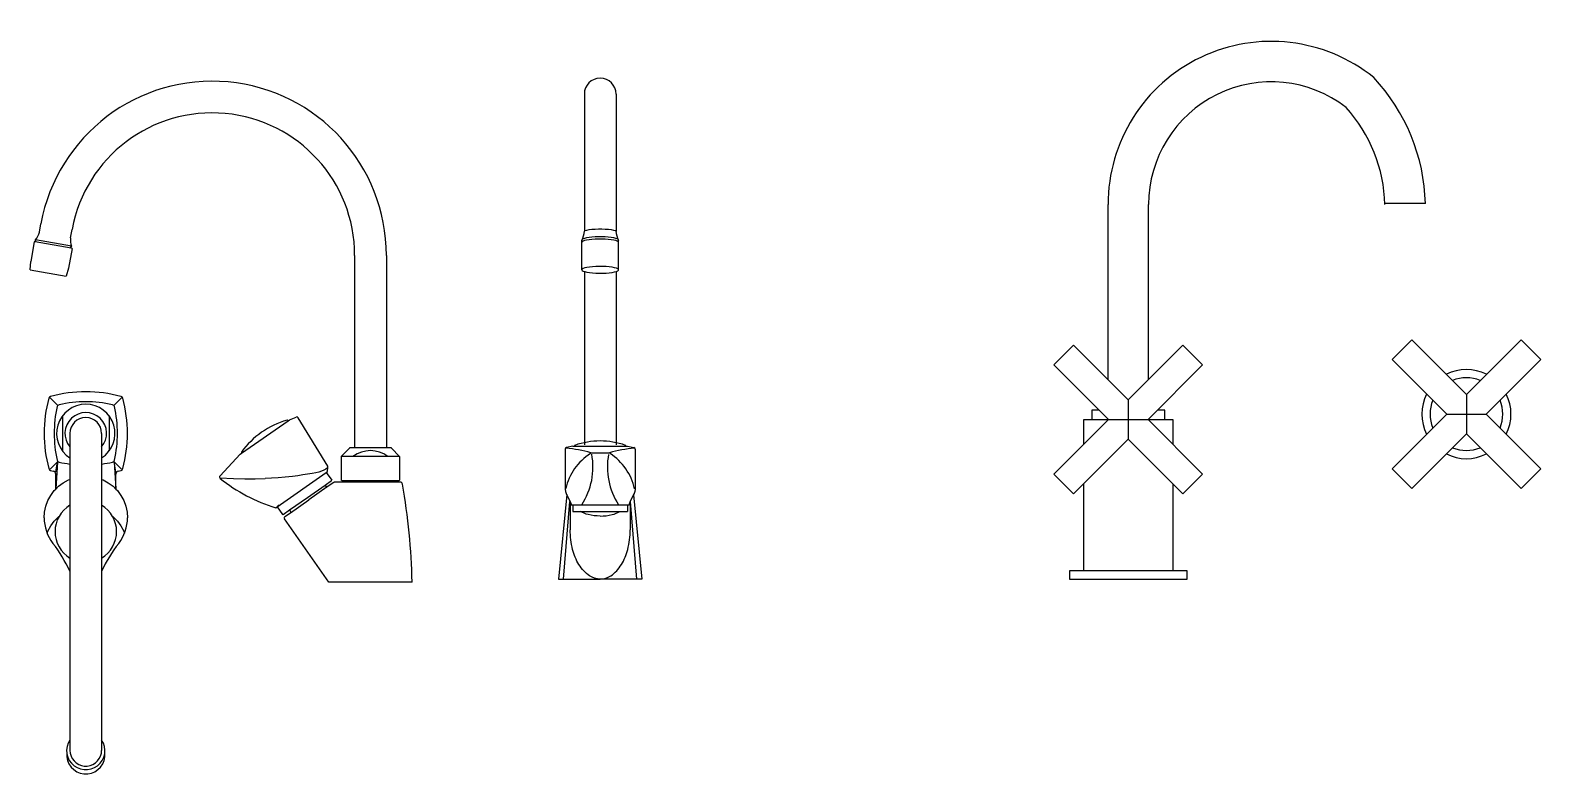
# Model space of a CAD drawing. Header units: metres. Extents: x 30 to 38.4, y 11.3 to 22.1.
# Drawn here: x 30.079 to 30.825, y 20.68 to 21.047 of the extents above; entities that cross this region are included whole.
import ezdxf
from ezdxf.enums import TextEntityAlignment as Align

# ---------------------------------------------------------------- set-up
doc = ezdxf.new("R2010")
doc.units = ezdxf.units.M
doc.header["$MEASUREMENT"] = 0
for name, color, linetype in [('WC-DET1', 8, 'Continuous'), ('WC-OUTL', 7, 'Continuous'), ('WC-SERIAL', 4, 'Continuous')]:
    doc.layers.add(name, color=color, linetype=linetype)
doc.styles.get("Standard").update_dxf_attribs({"font": 'arial.ttf'})

# ---------------------------------------------------------------- blocks, each defined once
blk = doc.blocks.new('TS122BCS')
at = {"layer": 'WC-DET1', "color": 7}
for p, q in [((-0.14775, 0.16478), (-0.16558, 0.16792)), ((-0.06362, 0.06359), (-0.0407, 0.07964)), ((0.00782, 0.06625), (-0.00782, 0.06625)), ((-0.04612, 0.03716), (-0.02185, 0.05416)), ((-0.04504, 0.03792), (-0.04612, 0.03716))]:
    blk.add_line(p, q, dxfattribs=at)
at = {"layer": 'WC-DET1', "color": 8}
for p, q in [((-0.14757, 0.16583), (-0.16539, 0.16898)), ((-0.16531, 0.16788), (-0.16504, 0.1694)), ((-0.14803, 0.16483), (-0.14776, 0.16636)), ((0.0144, 0.06203), (-0.0144, 0.06203)), ((-0.02239, 0.04775), (-0.03116, 0.04162)), ((-0.02135, 0.04698), (-0.03045, 0.0406)), ((-0.01234, 0.05009), (0.01234, 0.05009)), ((0.01234, 0.04938), (-0.01234, 0.04938)), ((-0.03116, 0.04162), (-0.03992, 0.03548)), ((-0.03955, 0.03423), (-0.03045, 0.0406))]:
    blk.add_line(p, q, dxfattribs=at)
for points in [[(-0.02692, 0.05399), (-0.02887, 0.05363), (-0.03104, 0.05326), (-0.03339, 0.05289), (-0.03592, 0.05253), (-0.03856, 0.05219)], [(-0.02135, 0.05625), (-0.02204, 0.05583), (-0.02299, 0.05532), (-0.02416, 0.0548), (-0.02548, 0.05434), (-0.02692, 0.05399)], [(-0.07446, 0.05151), (-0.06764, 0.05111), (-0.06211, 0.05097), (-0.05691, 0.05098), (-0.05199, 0.05112)], [(-0.03856, 0.05219), (-0.04208, 0.05181), (-0.04558, 0.0515), (-0.04893, 0.05127), (-0.05199, 0.05112)]]:
    blk.add_lwpolyline(points, dxfattribs=at)
blk.add_arc((0, 0.05051), 0.0144, 53.1301, 126.8699, dxfattribs=at)
at = {"layer": 'WC-OUTL'}
for p, q in [((-0.16348, 0.17271), (-0.16275, 0.17687)), ((-0.14808, 0.17), (-0.14735, 0.17415)), ((-0.16599, 0.168), (-0.1677, 0.15827)), ((-0.16558, 0.16792), (-0.16599, 0.168)), ((-0.16558, 0.16792), (-0.16539, 0.16898)), ((-0.14735, 0.16471), (-0.14906, 0.15498)), ((-0.14775, 0.16478), (-0.14757, 0.16583)), ((-0.14735, 0.16471), (-0.14775, 0.16478)), ((-0.16801, 0.15415), (-0.1677, 0.15827)), ((-0.00782, 0.16128), (-0.00782, 0.06625)), ((0.00782, 0.16128), (0.00782, 0.06625)), ((-0.16801, 0.15415), (-0.15018, 0.151)), ((-0.14906, 0.15498), (-0.15018, 0.151)), ((-0.0407, 0.07964), (-0.04003, 0.08011)), ((-0.04003, 0.08011), (-0.03674, 0.0815)), ((-0.02108, 0.05721), (-0.03572, 0.08117)), ((-0.0643, 0.06312), (-0.0743, 0.05239)), ((-0.0643, 0.06312), (-0.06362, 0.06359)), ((-0.01029, 0.06614), (-0.0144, 0.06203)), ((-0.0144, 0.06203), (-0.0144, 0.05034)), ((-0.00782, 0.06625), (-0.01029, 0.06625)), ((0.01029, 0.06625), (0.00782, 0.06625)), ((0.01029, 0.06614), (0.0144, 0.06203)), ((0.0144, 0.06203), (0.0144, 0.05034)), ((-0.02185, 0.05416), (-0.02118, 0.05463)), ((-0.02185, 0.05416), (-0.01916, 0.05031)), ((-0.01922, 0.04997), (-0.02239, 0.04775)), ((-0.01813, 0.04923), (-0.02135, 0.04698)), ((-0.01922, 0.04997), (-0.01916, 0.05031)), ((-0.01234, 0.04938), (-0.01766, 0.04938)), ((-0.01415, 0.05009), (-0.0144, 0.05034)), ((-0.01415, 0.05009), (-0.01234, 0.05009)), ((-0.01234, 0.05009), (-0.01234, 0.04938)), ((0.01234, 0.05009), (0.01415, 0.05009)), ((0.01234, 0.05009), (0.01234, 0.04938)), ((0.0146, 0.04938), (0.01234, 0.04938)), ((0.01415, 0.05009), (0.0144, 0.05034)), ((-0.0468, 0.03669), (-0.04612, 0.03716)), ((-0.04612, 0.03716), (-0.04343, 0.03332)), ((-0.04309, 0.03326), (-0.04343, 0.03332)), ((-0.03992, 0.03548), (-0.04309, 0.03326)), ((-0.02057, 0), (-0.04243, 0.03121)), ((-0.04223, 0.03236), (-0.03955, 0.03423)), ((0.02057, 0), (-0.02057, 0))]:
    blk.add_line(p, q, dxfattribs=at)
at = {"layer": 'WC-OUTL', "linetype": 'Continuous'}
for p, q in [((-0.04077, 0.07974), (-0.0407, 0.07964)), ((-0.06369, 0.06369), (-0.06362, 0.06359)), ((-0.02239, 0.04775), (-0.02192, 0.04708)), ((-0.03992, 0.03548), (-0.03945, 0.03481))]:
    blk.add_line(p, q, dxfattribs=at)
at = {"layer": 'WC-OUTL'}
for centre, radius, start, end in [((-0.07818, 0.16128), 0.086, 0, 169.55717), ((-0.07818, 0.16128), 0.07036, 0, 169.45876), ((-0.17152, 0.17447), 0.00823, 318.12487, 347.66516), ((-0.13993, 0.1689), 0.00823, 172.33484, 201.87513), ((-0.0302, 0.04025), 0.04115, 105.52878, 144.47122), ((-0.04111, 0.0795), 0.000411, 35, 105.52878), ((-0.03642, 0.08075), 0.000823, 31.42428, 113), ((-0.06335, 0.06392), 0.000411, 144.47122, 215), ((-0.0737, 0.05183), 0.000823, 137, 231.282), ((-0.10335, 0.05913), 0.08229, 356.86397, 358.66321), ((-0.02274, 0.11539), 0.08229, 231.282, 253.00353), ((-0.02158, 0.04731), 0.000411, 215, 305), ((-0.01766, 0.04855), 0.000823, 90, 125), ((0.0146, 0.04814), 0.00123, 9.8525, 90), ((-0.3085, -0.00797), 0.32917, 1.38788, 9.8525), ((-0.04175, 0.03168), 0.000823, 125, 215), ((-0.03978, 0.03457), 0.000411, 305, 35)]:
    blk.add_arc(centre, radius, start, end, dxfattribs=at)
at = {"layer": 'WC-SERIAL', "flags": 3}
blk.add_attdef('SERIAL', text='', height=0.015, dxfattribs=at).set_placement((-0.06942, 0.14065), align=Align.TOP_CENTER)
blk = doc.blocks.new('TS122BCP')
at = {"layer": 'WC-DET1', "color": 8}
for p, q in [((-0.01399, -0.00659), (-0.01759, -0.00298)), ((0.01399, -0.00659), (0.01759, -0.00298)), ((-0.01152, -0.01193), (-0.01152, -0.02921)), ((0.01152, -0.01193), (0.01152, -0.02921)), ((-0.01399, -0.03456), (-0.01759, -0.03816)), ((-0.01481, -0.03946), (-0.01399, -0.03456)), ((-0.01399, -0.03456), (-0.01475, -0.04795)), ((0.01481, -0.03946), (0.01399, -0.03456)), ((0.01399, -0.03456), (0.01475, -0.04795)), ((0.01759, -0.03816), (0.01399, -0.03456))]:
    blk.add_line(p, q, dxfattribs=at)
at = {"layer": 'WC-DET1', "color": 7}
for p, q in [((-0.00782, -0.02057), (-0.00782, -0.08862)), ((0.00782, -0.02057), (0.00782, -0.08862)), ((-0.00782, -0.17199), (-0.00782, -0.17704)), ((0.00782, -0.17199), (0.00782, -0.17704))]:
    blk.add_line(p, q, dxfattribs=at)
for points in [[(-0.01481, -0.04802), (-0.01347, -0.04668), (-0.0111, -0.0449), (-0.00849, -0.04349), (-0.00782, -0.04324)], [(0.00782, -0.04324), (0.00849, -0.04349), (0.0111, -0.0449), (0.01347, -0.04668), (0.01481, -0.04802)]]:
    blk.add_lwpolyline(points, dxfattribs=at)
at = {"layer": 'WC-DET1', "color": 8}
for points in [[(-0.01911, -0.06981), (-0.01876, -0.06884), (-0.01734, -0.06624), (-0.01557, -0.06387), (-0.01347, -0.06177), (-0.01327, -0.06162)], [(0.01327, -0.06162), (0.01347, -0.06177), (0.01557, -0.06387), (0.01734, -0.06624), (0.01876, -0.06884), (0.01911, -0.06981)]]:
    blk.add_lwpolyline(points, dxfattribs=at)
at = {"layer": 'WC-DET1', "color": 8, "flags": 128}
blk.add_lwpolyline([(-0.00936, -0.17845), (-0.00935, -0.17869), (-0.00891, -0.18039), (-0.00815, -0.18198), (-0.0071, -0.1834), (-0.0058, -0.1846), (-0.0043, -0.18554), (-0.00264, -0.18619), (-0.00089, -0.18652), (0.00089, -0.18652), (0.00264, -0.18619), (0.0043, -0.18554), (0.0058, -0.1846), (0.0071, -0.1834), (0.00815, -0.18198), (0.00891, -0.18039), (0.00935, -0.17869), (0.00936, -0.17845)], dxfattribs=at)
at = {"layer": 'WC-DET1', "color": 7, "flags": 128}
blk.add_lwpolyline([(-0.00782, -0.17704), (-0.0077, -0.17846), (-0.00731, -0.17984), (-0.00667, -0.18112), (-0.0058, -0.18227), (-0.00473, -0.18323), (-0.0035, -0.18399), (-0.00215, -0.18451), (-0.00073, -0.18477), (0.00073, -0.18477), (0.00215, -0.18451), (0.0035, -0.18399), (0.00473, -0.18323), (0.0058, -0.18227), (0.00667, -0.18112), (0.00731, -0.17984), (0.0077, -0.17846), (0.00782, -0.17704)], dxfattribs=at)
at = {"layer": 'WC-DET1', "color": 8}
for centre, radius, start, end in [((0.04444, -0.02057), 0.06007, 167.27874, 192.72126), ((-0.01296, -0.00762), 0.00123, 102.72126, 167.27874), ((0, -0.06501), 0.06007, 77.27874, 102.72126), ((0.01296, -0.00762), 0.00123, 12.72126, 77.27874), ((-0.04444, -0.02057), 0.06007, 347.27874, 12.72126), ((0, -0.02057), 0.01029, 319.46405, 220.53595), ((-0.01296, -0.03353), 0.00123, 192.72126, 257.27874), ((0, 0.02387), 0.06007, 257.27874, 262.49199), ((0, 0.02387), 0.06007, 277.53754, 282.72126), ((0.01296, -0.03353), 0.00123, 282.72126, 347.27874), ((0, -0.06905), 0.01521, 120.93023, 239.06977), ((0, -0.06905), 0.01521, 300.93023, 59.06977)]:
    blk.add_arc(centre, radius, start, end, dxfattribs=at)
at = {"layer": 'WC-DET1', "color": 7}
for radius, start, end in [(0.0144, 302.87827, 237.12173), (0.00782, 0, 180)]:
    blk.add_arc((0, -0.02057), radius, start, end, dxfattribs=at)
at = {"layer": 'WC-OUTL'}
for p, q in [((-0.01481, -0.04802), (-0.01481, -0.04075)), ((0.01481, -0.04802), (0.01481, -0.04075)), ((-0.00782, -0.08862), (-0.00782, -0.17199)), ((0.00782, -0.08862), (0.00782, -0.17199))]:
    blk.add_line(p, q, dxfattribs=at)
for points in [[(-0.02058, -0.06219), (-0.02039, -0.05941), (-0.01978, -0.05653), (-0.01876, -0.05375), (-0.01734, -0.05115), (-0.01557, -0.04877), (-0.01481, -0.04802)], [(0.01481, -0.04802), (0.01557, -0.04877), (0.01734, -0.05115), (0.01876, -0.05375), (0.01978, -0.05653), (0.02039, -0.05941), (0.02058, -0.06219)]]:
    blk.add_lwpolyline(points, dxfattribs=at)
at = {"layer": 'WC-OUTL', "flags": 128}
for points in [[(-0.00782, -0.17199), (-0.00868, -0.17352), (-0.00923, -0.17519), (-0.00946, -0.17693), (-0.00936, -0.17845)], [(-0.00942, -0.17845), (-0.00941, -0.18027), (-0.00904, -0.18205), (-0.00833, -0.18373), (-0.0073, -0.18524), (-0.00599, -0.18653), (-0.00445, -0.18754), (-0.00274, -0.18823), (-0.00092, -0.18858), (0.00092, -0.18858), (0.00274, -0.18823), (0.00445, -0.18754), (0.00599, -0.18653), (0.0073, -0.18524), (0.00833, -0.18373), (0.00904, -0.18205), (0.00941, -0.18027), (0.00942, -0.17845)], [(0.00936, -0.17845), (0.00946, -0.17693), (0.00923, -0.17519), (0.00868, -0.17352), (0.00782, -0.17199)]]:
    blk.add_lwpolyline(points, dxfattribs=at)
at = {"layer": 'WC-OUTL'}
for centre, radius, start, end in [((0, -0.06583), 0.06583, 74.69779, 105.30221), ((0.04526, -0.02057), 0.06583, 164.69779, 195.30221), ((-0.01705, -0.00352), 0.00123, 105.30221, 164.69779), ((0.01705, -0.00352), 0.00123, 15.30221, 74.69779), ((-0.04526, -0.02057), 0.06583, 344.69779, 15.30221), ((-0.01705, -0.03762), 0.00123, 195.30221, 254.69779), ((0, 0.02469), 0.06583, 254.69779, 255.88302), ((-0.01646, -0.04075), 0.00165, 0, 75.88302), ((0.01646, -0.04075), 0.00165, 104.11698, 180), ((0, 0.02469), 0.06583, 284.11698, 285.30221), ((0.01705, -0.03762), 0.00123, 285.30221, 344.69779), ((0, -0.06219), 0.02058, 180, 217.88982), ((0, -0.06219), 0.02058, 322.11018, 0), ((-0.07273, -0.11879), 0.07158, 24.92469, 37.88982), ((0.07273, -0.11879), 0.07158, 142.11018, 155.07531)]:
    blk.add_arc(centre, radius, start, end, dxfattribs=at)
at = {"layer": 'WC-SERIAL', "flags": 3}
blk.add_attdef('SERIAL', text='', height=0.015, dxfattribs=at).set_placement((-0.0001, -0.10558), align=Align.TOP_CENTER)
blk = doc.blocks.new('TS122BCF')
at = {"layer": 'WC-OUTL'}
for p, q in [((-0.00782, 0.23946), (-0.00782, 0.23164)), ((0.00782, 0.23946), (0.00782, 0.17164)), ((-0.00782, 0.23164), (-0.00782, 0.17177)), ((-0.00905, 0.15269), (-0.00905, 0.16731)), ((0.00905, 0.15268), (0.00905, 0.1673)), ((-0.00782, 0.15184), (-0.00782, 0.151)), ((-0.00782, 0.151), (-0.00782, 0.06625)), ((0.00782, 0.15184), (0.00782, 0.06625)), ((-0.01724, 0.06415), (-0.01724, 0.04431)), ((-0.0135, 0.06556), (-0.01665, 0.06489)), ((-0.0135, 0.06556), (0.0135, 0.06556)), ((-0.00399, 0.06232), (0.00399, 0.06232)), ((0.0135, 0.06556), (0.01665, 0.06489)), ((0.01724, 0.06415), (0.01724, 0.04431)), ((-0.01647, 0.04172), (-0.02057, 0)), ((-0.01805, 0), (-0.01495, 0.03838)), ((-0.01672, 0.04213), (-0.01672, 0.04214)), ((-0.01481, 0.03804), (-0.01481, 0.02437)), ((0.01481, 0.03804), (0.01481, 0.02437)), ((0.01805, 0), (0.01495, 0.03838)), ((0.01648, 0.04164), (0.02057, 0)), ((-0.01424, 0.03669), (-0.01425, 0.03669)), ((-0.01425, 0.03669), (0.01425, 0.03669)), ((-0.0135, 0.03669), (-0.0135, 0.03332)), ((-0.0135, 0.03332), (0.0135, 0.03332)), ((0.0135, 0.03669), (0.0135, 0.03332)), ((0.01424, 0.03669), (0.01425, 0.03669)), ((-0.02057, 0), (0, 0)), ((0.02057, 0), (0, 0))]:
    blk.add_line(p, q, dxfattribs=at)
at = {"layer": 'WC-OUTL', "linetype": 'Continuous'}
for p, q in [((-0.01275, 0.06567), (-0.01275, 0.06556)), ((0.01275, 0.06567), (0.01275, 0.06556))]:
    blk.add_line(p, q, dxfattribs=at)
at = {"layer": 'WC-OUTL', "flags": 128}
for points in [[(0.00782, 0.17188), (0.00682, 0.17214), (0.00557, 0.17236), (0.00413, 0.17253), (0.00254, 0.17265), (0.00086, 0.17271), (-0.00086, 0.17271), (-0.00254, 0.17265), (-0.00413, 0.17253), (-0.00558, 0.17236), (-0.00682, 0.17214), (-0.00782, 0.17188)], [(0.00905, 0.1673), (0.0089, 0.16761), (0.00844, 0.16791), (0.00769, 0.16819), (0.00668, 0.16843), (0.00544, 0.16864), (0.00402, 0.1688), (0.00246, 0.16891), (0.00081, 0.16897), (-0.00086, 0.16897), (-0.00251, 0.16891), (-0.00407, 0.1688), (-0.00549, 0.16863), (-0.00672, 0.16843), (-0.00772, 0.16818), (-0.00846, 0.1679), (-0.00891, 0.1676), (-0.00905, 0.16729)], [(0.00905, 0.1662), (0.0089, 0.16651), (0.00844, 0.16681), (0.00769, 0.16708), (0.00668, 0.16733), (0.00544, 0.16754), (0.00402, 0.1677), (0.00246, 0.16781), (0.00081, 0.16787), (-0.00086, 0.16787), (-0.00251, 0.16781), (-0.00407, 0.1677), (-0.00549, 0.16753), (-0.00672, 0.16732), (-0.00772, 0.16708), (-0.00846, 0.1668), (-0.00891, 0.1665), (-0.00905, 0.16619)]]:
    blk.add_lwpolyline(points, dxfattribs=at)
blk.add_lwpolyline([(-0.00905, 0.15268), (-0.00889, 0.15237), (-0.00841, 0.15206), (-0.00762, 0.15178), (-0.00655, 0.15153), (-0.00525, 0.15132), (-0.00376, 0.15116), (-0.00214, 0.15105), (-0.00043, 0.15101), (0.00129, 0.15102), (0.00296, 0.1511), (0.00452, 0.15123), (0.00593, 0.15142), (0.00711, 0.15165), (0.00804, 0.15191), (0.00868, 0.15221), (0.00901, 0.15252), (0.00901, 0.15284), (0.00868, 0.15315), (0.00804, 0.15345), (0.00711, 0.15372), (0.00593, 0.15395), (0.00452, 0.15413), (0.00296, 0.15427), (0.00129, 0.15434), (-0.00043, 0.15436), (-0.00214, 0.15431), (-0.00376, 0.15421), (-0.00525, 0.15405), (-0.00655, 0.15384), (-0.00762, 0.15359), (-0.00841, 0.1533), (-0.00889, 0.153)], close=True, dxfattribs=at)
at = {"layer": 'WC-OUTL'}
for points in [[(-0.01724, 0.04431), (-0.01714, 0.0433), (-0.01678, 0.04227), (-0.01591, 0.0405)], [(-0.01591, 0.0405), (-0.01504, 0.03858), (-0.01424, 0.03669)], [(0.01424, 0.03669), (0.01504, 0.03858), (0.01591, 0.0405), (0.01678, 0.04227)], [(0.01724, 0.04431), (0.01714, 0.0433), (0.01678, 0.04227), (0.01591, 0.0405)]]:
    blk.add_lwpolyline(points, dxfattribs=at)
for points in [[(0, 0.0311, -0.062634), (-0.00592, 0.03184, -0.061978), (-0.00969, 0.03332, -0.061978)], [(0, 0.0311, 0.062634), (0.00592, 0.03184, 0.061978), (0.00969, 0.03332, 0.061978)], [(0, 0, -0.150646), (-0.00523, 0.00161, -0.107023), (-0.01047, 0.00714, -0.075028), (-0.0136, 0.01461, -0.061751), (-0.01481, 0.02437, -0.061751)], [(0, 0, 0.150646), (0.00523, 0.00161, 0.107023), (0.01047, 0.00714, 0.075028), (0.0136, 0.01461, 0.061751), (0.01481, 0.02437, 0.061751)]]:
    blk.add_lwpolyline(points, format="xyb", dxfattribs=at)
for centre, radius, start, end in [((0, 0.23946), 0.00782, 0, 180), ((-0.02055, 0.1729), 0.01279, 334.08678, 354.84893), ((0.02054, 0.1729), 0.01279, 185.15107, 205.91322), ((0, 0.03068), 0.03749, 70.52878, 109.47122), ((-0.0165, 0.06415), 0.00075, 102, 180), ((0.01018, 0.03846), 0.02789, 122.54739, 167.12262), ((-0.0241, -0.01002), 0.07498, 74.90048, 84.44822), ((-0.01237, 0.06567), 0.000375, 109.47122, 180), ((-0.03771, 0.05527), 0.03415, 327.05482, 10.79244), ((-0.00415, 0.06381), 0.0015, 253.90865, 276.11547), ((0.03771, 0.05527), 0.03415, 169.37137, 212.94518), ((0.00415, 0.06381), 0.0015, 263.88453, 286.09135), ((0.0241, -0.01002), 0.07498, 95.55178, 105.09952), ((-0.01018, 0.03846), 0.02789, 12.72925, 57.32877), ((0.01237, 0.06567), 0.000375, 0, 70.52878), ((0.0165, 0.06415), 0.00075, 360, 78)]:
    blk.add_arc(centre, radius, start, end, dxfattribs=at)
at = {"layer": 'WC-SERIAL', "flags": 3}
blk.add_attdef('SERIAL', text='', height=0.015, dxfattribs=at).set_placement((-0.00011, 0.12435), align=Align.TOP_CENTER)
blk = doc.blocks.new('k')
for p, q in [((-0.01, 0.09858), (-0.01, 0.185)), ((0.01, 0.09858), (0.01, 0.185)), ((0.1467, 0.18552), (0.12669, 0.18552)), ((0, 0.08858), (0, 0.06913)), ((-0.00973, 0.07886), (0.00973, 0.07886)), ((-0.029, 0), (0.029, 0))]:
    blk.add_line(p, q)
for points in [[(-0.00973, 0.07886), (-0.03672, 0.10585), (-0.027, 0.11558), (0, 0.08858)], [(0, 0.08858), (0.027, 0.11558), (0.03672, 0.10585), (0.00973, 0.07886)], [(-0.01447, 0.08359), (-0.01796, 0.08359), (-0.01796, 0.07886), (0.01796, 0.07886), (0.01796, 0.08359), (0.01447, 0.08359)], [(0, 0.06913), (-0.027, 0.04213), (-0.03672, 0.05186), (-0.00973, 0.07886)], [(-0.022, 0.06658), (-0.022, 0.07886), (0.022, 0.07886), (0.022, 0.06658)], [(0.00973, 0.07886), (0.03672, 0.05186), (0.027, 0.04213), (0, 0.06913)], [(0.022, 0.04713), (0.022, 0.00423), (-0.022, 0.00423), (-0.022, 0.04713)]]:
    blk.add_lwpolyline(points)
blk.add_lwpolyline([(-0.029, 0), (0.029, 0), (0.029, 0.00423), (-0.029, 0.00423)], close=True)
for centre, radius, start, end in [((0.07057, 0.185), 0.08056, 51.09854, 180), ((0.0523, 0.18308), 0.09443, 1.47876, 43.18053), ((0.07057, 0.185), 0.06056, 52.39351, 180), ((0.0523, 0.18308), 0.07443, 1.47876, 42.10152)]:
    blk.add_arc(centre, radius, start, end)
blk = doc.blocks.new('K1')
for p, q in [((0, 0.00973), (0, -0.00973)), ((-0.00973, 0), (0.00973, 0))]:
    blk.add_line(p, q)
for points in [[(-0.00973, 0), (-0.03672, 0.027), (-0.027, 0.03672), (0, 0.00973)], [(0, 0.00973), (0.027, 0.03672), (0.03672, 0.027), (0.00973, 0)], [(0, -0.00973), (-0.027, -0.03672), (-0.03672, -0.027), (-0.00973, 0)], [(0.00973, 0), (0.03672, -0.027), (0.027, -0.03672), (0, -0.00973)]]:
    blk.add_lwpolyline(points)
at = {"color": 251}
for start, end in [(63.22368, 116.77632), (153.22368, 206.77632), (333.22368, 26.77632), (243.22368, 296.77632)]:
    blk.add_arc((0, 0), 0.022, start, end, dxfattribs=at)
at = {"color": 7}
for start, end in [(67.52, 112.48), (157.52, 202.48), (337.52, 22.48), (247.52, 292.48)]:
    blk.add_arc((0, 0), 0.01796, start, end, dxfattribs=at)

msp = doc.modelspace()

# ---------------------------------------------------------------- block references
for name, p in [('k', (30.62112, 20.77589)), ('TS122BCS', (30.24697, 20.77451)), ('TS122BCF', (30.36037, 20.77601)), ('K1', (30.78806, 20.85745)), ('TS122BCP', (30.10641, 20.86848))]:
    msp.add_blockref(name, p)

doc.saveas('drawing.dxf')
